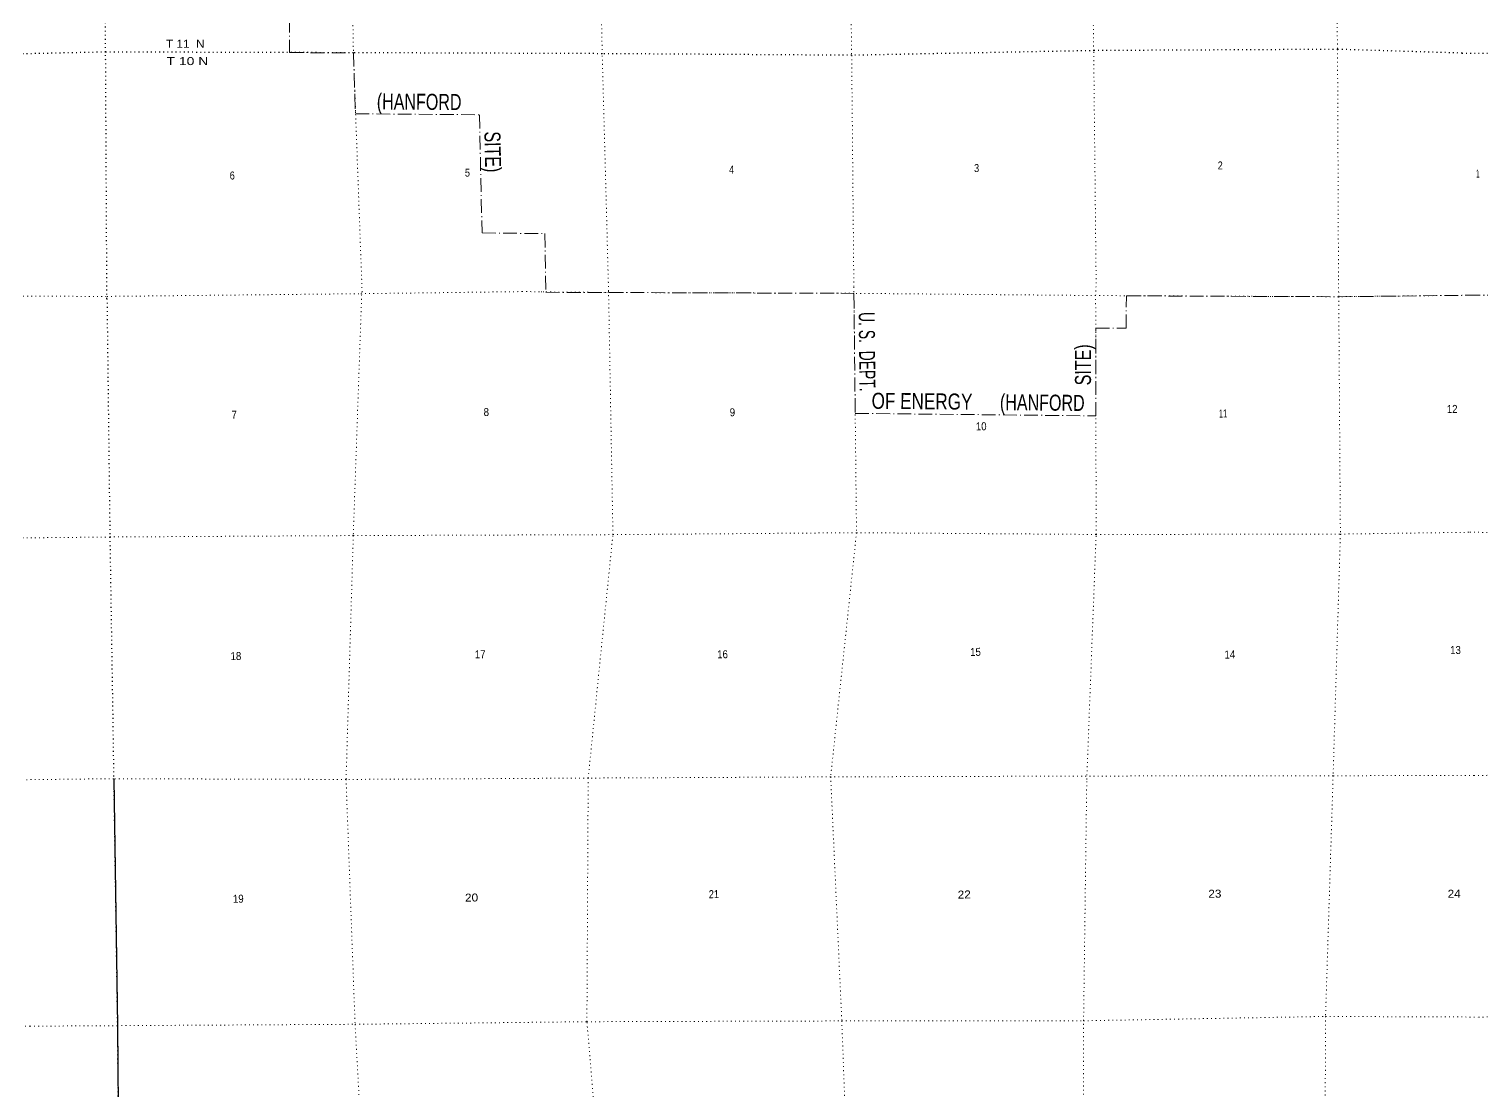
# Model space of a CAD drawing. Header units: feet. Extents: x 245918 to 509309, y -547785 to -360805.
# Drawn here: x 348309 to 380087, y -426760 to -403531 of the extents above; entities that cross this region are included whole.
import ezdxf

# ---------------------------------------------------------------- set-up
doc = ezdxf.new("R2010")
doc.units = ezdxf.units.FT
doc.header["$LTSCALE"] = 60
doc.linetypes.add('DOT_DASHED', pattern=[7.7, 5, -1.2, 0.3, -1.2])
doc.linetypes.add('DOTTED', pattern=[1.5, 0.3, -1.2])
for name, color, linetype, lineweight in [('29', 7, 'Continuous', 25), ('44', 7, 'DOT_DASHED', 13), ('6', 7, 'DOTTED', 25), ('7', 7, 'DOTTED', 13)]:
    doc.layers.add(name, color=color, linetype=linetype, lineweight=lineweight)

msp = doc.modelspace()

# ---------------------------------------------------------------- linework, layer by layer
at = {"layer": '29'}
msp.add_lwpolyline([(350160.58, -419929.76), (350240.3, -425332.16), (350284.3, -430640.74), (350300.62, -435971.91)], dxfattribs=at)
at = {"layer": '44'}
for points in [[(347909.1, -397477.26), (348634.33, -397482.7), (348635.93, -398769.03), (349955.37, -398766.57), (349966.36, -400095.53), (352625.27, -400118.63), (352630.41, -401440.88), (354000.35, -401456.82), (354004.14, -404046.16), (355403.65, -404049.26), (355449.08, -405384.3), (358158.75, -405406.58), (358218.28, -407990.05), (359588.22, -408005.99), (359614.71, -409281.19)], [(379738.78, -409354.49), (381022.6, -409350.02), (381030.01, -411988.92), (392960.05, -411932.63), (393955.75, -408718.71)], [(359614.71, -409281.19), (359614.82, -409288.95), (366350.73, -409311.94), (366378.99, -411938.7), (371642.84, -411992.03), (371639.72, -410075.58), (372307.98, -410074.76), (372309.53, -409366.24), (376954.78, -409386.25), (379738.78, -409354.49)]]:
    msp.add_lwpolyline(points, dxfattribs=at)
at = {"layer": '6'}
for points in [[(350013.22, -409429.29), (349984.1, -404034.61), (349955.37, -398766.57), (349979.99, -393531.32), (349991.2, -388316.57), (350038.37, -383094.83), (350077.44, -377871.28), (350124.29, -372639.47), (350027.62, -367322.9), (349953.57, -363698.18)], [(379651.33, -404057.31), (382207.16, -404057.24), (387589.48, -403983.33), (392883.27, -403897.09), (398219.7, -403836.16), (403512.2, -403786.14), (408757.71, -403594.28), (411286.33, -403548.46)], [(379651.33, -404057.31), (376928.7, -403975.03), (371605.02, -404002.12), (366301.91, -404105.17), (360841.47, -404069.46), (355403.65, -404049.26), (349984.1, -404034.61), (348008.98, -404077.19)], [(350013.22, -409429.29), (350076.83, -414641.99), (350160.58, -419929.76), (350240.3, -425332.16), (350284.3, -430640.74), (350300.62, -435971.91), (350345.11, -441308.62), (350409.32, -446309.08)]]:
    msp.add_lwpolyline(points, dxfattribs=at)
at = {"layer": '7'}
for p, q in [((360985.31, -409293.96), (359614.71, -409281.19)), ((379824.36, -414538.92), (382192.46, -414552.16)), ((379912.18, -419859.19), (382155.57, -419832.38)), ((382100.32, -425130.61), (379999.41, -425143.47))]:
    msp.add_line(p, q, dxfattribs=at)
for points in [[(365774.37, -363451.57), (365849.42, -367104.68), (365840.9, -372401.91), (365851.5, -377730.83), (366042.38, -382976.44), (366117.06, -388235.21), (366179.75, -393496.31), (366223.96, -398745.82), (366301.91, -404105.17), (366349.24, -409174.93)], [(371648.77, -409089.92), (371594.91, -404000.38), (371522.44, -398747.59), (371471.87, -393302.96), (371424.99, -388033.38), (371351.29, -382804.79), (371193.42, -377584.47), (371147.45, -372343.06), (371111.8, -366924.2), (371037.35, -363367.11)], [(376294.13, -363281.55), (376354.46, -366879.14), (376430.6, -372244.57), (376516.96, -377553.36), (376644.92, -382842.92), (376739.82, -388105.18), (376778.1, -393419.28), (376829.98, -398718.92), (376928.7, -403975.03), (376949.37, -409003.68)], [(355251.78, -363616.81), (355328.67, -367280.31), (355190.13, -372536.71), (355237.47, -377820.36), (355561.47, -383078.53), (355189.85, -388278.72), (355324.93, -393539.91), (355312.18, -398768.79), (355403.65, -404049.26), (355593.87, -409274.75), (355584.64, -409343.86)], [(360984.41, -409259.75), (360845.68, -404075.39), (360736.2, -398797.42), (360718.1, -393547.21), (360633.24, -388284.68), (360522.6, -383032.91), (360540.21, -377767.66), (360446.66, -372485.24), (360573.89, -367128.48), (360489.12, -363535.16)], [(348089.13, -409374.64), (350015.32, -409379.1), (355567.18, -409319.75), (359092.91, -409274.1), (359508.29, -409276.92), (359551.36, -409277.48), (359614.71, -409281.19)], [(360896.69, -434795.07), (360946.9, -430390.46), (360510.67, -425245.62), (360538.49, -419915.66), (361079.79, -414590.62), (360984.41, -409259.75)], [(371637.91, -409360.41), (366350.73, -409311.94), (360985.31, -409293.96)], [(366349.24, -409174.93), (366407.51, -414547.94), (365842.43, -419889.48), (366085.5, -425228.68), (366278.79, -430472.3), (366265.92, -431358.6)], [(370916.81, -444518.13), (370877.29, -441682.3), (371486.62, -435885.8), (371357.14, -430620.95), (371373.79, -425224.88), (371443.83, -419944.37), (371648.41, -414587.19), (371637.91, -409360.41), (371648.77, -409089.92)], [(376949.37, -409003.68), (376954.78, -409386.25), (376990.75, -414578.41), (376831.81, -419864.48), (376666.51, -425130.57), (376645.79, -430522.7), (376785.57, -435803.44), (376767.95, -441605.47), (376756.07, -444272.42), (376468.95, -445836.35)], [(355584.64, -409343.86), (355400.74, -414611.43), (355242.64, -419945.72), (355439.88, -425301.81), (355734.7, -430617.97), (355590.35, -435935.94), (355318.29, -441521.44), (355233.92, -444711.25)], [(379738.78, -409354.49), (376954.78, -409386.25), (371637.91, -409360.41)], [(387618.57, -409315.78), (382209.57, -409344.83), (379738.78, -409354.49)], [(348169.15, -414662.48), (350076.83, -414641.99), (355400.74, -414611.43), (361079.79, -414590.62), (366407.51, -414547.94), (371648.41, -414587.19), (376990.75, -414578.41), (379824.36, -414538.92)], [(379912.18, -419859.19), (376831.81, -419864.48), (371519.64, -419871.5), (365842.43, -419889.48), (360538.49, -419915.66), (355242.64, -419945.72), (350160.58, -419929.76), (348249.17, -419950.98)], [(348330.77, -425343.63), (350240.3, -425332.16), (355439.88, -425301.81), (360510.67, -425245.62), (366085.5, -425228.68), (371373.79, -425224.88), (376666.51, -425130.57), (379999.41, -425143.47)], [(348330.77, -425343.63), (344914.92, -425316.82), (339649.85, -425344.22), (334204.56, -425314.5), (328885.74, -425259.24), (323522.15, -425338.44), (320788.25, -425369.76), (317984.82, -425678.12), (316665.82, -425755.87)]]:
    msp.add_lwpolyline(points, dxfattribs=at)

# ---------------------------------------------------------------- texts
at = {"layer": '44'}
for s, rotation, width, p in [('(HANFORD', 359.529, 0.75, (355914.2, -405288.12)), ('SITE)', 271.32, 0.75, (358267.23, -405773.26)), ('U. S.  DEPT.', 270.621, 0.65, (366455.2, -409723.18)), ('SITE)', 90.115, 0.75, (371536.42, -411324.24)), ('OF ENERGY', 359.42, 0.8, (366736.06, -411836.06)), ('(HANFORD', 359.42, 0.75, (369543.27, -411866.59))]:
    msp.add_text(s, height=350, rotation=rotation, dxfattribs=dict(at, width=width)).set_placement(p)
at = {"layer": '6'}
for s, width, p in [('T 11  N', 1.1, (351303.76, -403938.18)), ('T 10 N', 1.3, (351316.39, -404317.8))]:
    msp.add_text(s, height=175, rotation=359.845, dxfattribs=dict(at, width=width)).set_placement(p)
at = {"layer": '7', "width": 0.85}
for s, p in [('2', (374307.69, -406601.76)), ('6', (352698.24, -406821.82)), ('5', (357842.48, -406759.31)), ('4', (363619.33, -406693.27)), ('3', (368978.97, -406659.18))]:
    msp.add_text(s, height=175, dxfattribs=at).set_placement(p)
at = {"layer": '7'}
for s, rotation, width, p in [('1', 1.129, 0.45, (379962.4, -406779.25)), ('8', 1.021, 0.9, (358253.46, -411996.87)), ('9', 1.021, 0.9, (363636.84, -412002.4)), ('12', 1.021, 0.9, (379320.65, -411931.13)), ('7', 1.021, 0.9, (352739.58, -412054.68)), ('10', 1.021, 0.9, (369019.49, -412310.5)), ('11', 1.021, 0.65, (374334.73, -412029.56)), ('18', 1.021, 0.9, (352718.62, -417336.01)), ('17', 1.021, 0.9, (358061.13, -417296.86)), ('16', 1.021, 0.9, (363361.83, -417297.54)), ('15', 1.021, 0.9, (368893.88, -417245.16)), ('14', 1.021, 0.9, (374457.87, -417301.89)), ('13', 1.021, 0.9, (379392.7, -417204.52)), ('19', 1.021, 0.9, (352770.22, -422645.04)), ('20', 1.021, 1.1, (357846.46, -422619.8)), ('21', 1.021, 0.85, (363178.6, -422544.36)), ('22', 1.021, 1.1, (368622.36, -422553.16)), ('23', 1.021, 1.1, (374103.46, -422535.28)), ('24', 1.021, 1.1, (379338.23, -422535.1))]:
    msp.add_text(s, height=175, rotation=rotation, dxfattribs=dict(at, width=width)).set_placement(p)

doc.saveas('drawing.dxf')
